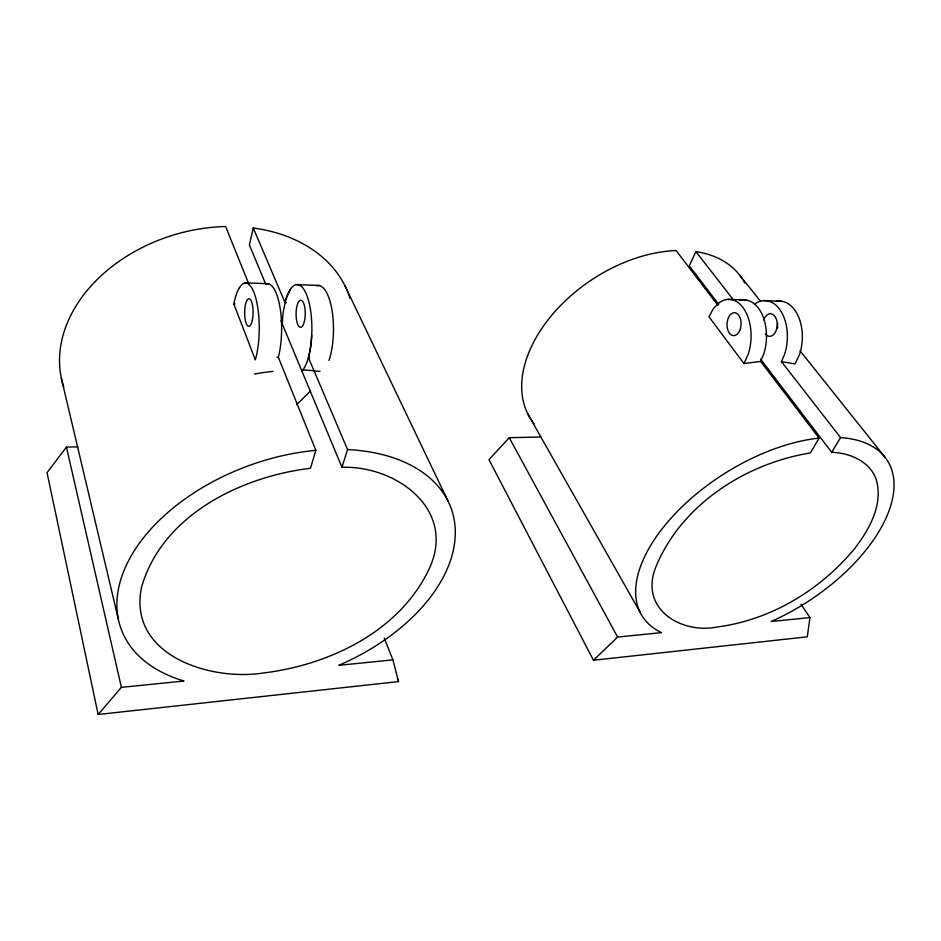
<?xml version="1.0" encoding="UTF-8"?>
<svg xmlns="http://www.w3.org/2000/svg" width="941" height="941" viewBox="0 0 941 941"><rect width="100%" height="100%" fill="white"/><g stroke="black" fill="none" stroke-linecap="round" stroke-linejoin="round"><path stroke-width="1.41" d="M800.967 604.193L809.942 617.578L807.307 636.822L593.453 660.241L488.967 459.667L509.257 437.683L540.852 437.012M350.04 298.368A149.89 112.238 -16.6 0 0 253.282 227.993L249.377 244.954L265.75 284.276M265.68 284.1A45.133 14.291 -89.8 0 1 279.9 306.872A45.133 14.291 -89.8 0 1 278.336 357.274L315.835 450.327L310.506 468.265C240.837 476.652 162.24 515.127 141.538 587.184C127.388 655.312 210.455 681.496 263.551 672.956C329.973 664.899 400.807 630.846 429.825 567.411C456.079 508.799 395.596 465.442 341.959 467.312L280.994 320.881M341.959 467.312L347.558 449.563L308.401 357.533A44.427 14.915 -89.7 0 0 311.706 335.666A44.768 15.021 -89.7 0 0 305.907 293.157A44.768 15.021 -89.7 0 0 290.51 289.075L285.876 299.297L283.335 311.224A37.417 12.504 -89.6 0 0 282.382 324.21M744.754 283.076A126.894 82.408 -34 0 0 695.893 251.612L689.283 265.821L718.665 304.284M743.978 363.567L748.342 353.898A38.146 23.254 -87.8 0 0 750.683 342.842A37.969 23.16 -87.8 0 0 742.414 306.801A37.969 23.16 -87.8 0 0 718.783 303.037L713.29 308.789L708.949 316.788L743.978 363.567L760.634 361.415L763.727 354.075A37.911 23.478 -87.7 0 0 766.092 343.1A37.734 23.372 -87.7 0 0 739.755 300.52M809.942 617.578L771.197 621.507A145.161 76.374 -32.4 0 0 888.692 511.633A145.161 76.374 -32.4 0 0 840.56 437.589L781.442 361.591L784.582 354.322A37.581 23.772 -87.5 0 0 786.982 343.441A37.417 23.666 -87.5 0 0 778.56 307.93A37.417 23.666 -87.5 0 0 754.423 304.202M760.634 361.415L819.105 438.106L810.366 452.974C745.354 463.407 680.755 505.164 655.606 567.623C639.409 608.733 680.955 634.457 717.595 626.929C770.832 619.954 820.105 590.113 854.228 549.109C868.39 530.724 881.976 507.458 877.212 483.356C873.025 462.866 850.899 452.75 831.715 452.327L760.493 359.074M831.715 452.327L840.56 437.589M77.974 446.857L66.446 447.093L47.05 472.664L98.135 714.49L398.514 681.59L392.903 659.853L384.222 638.057M310.577 390.88L296.709 404.63M98.135 714.49L121.389 687.365L184.06 681.013A175.696 109.474 -20.1 0 1 131.046 556.131A175.696 109.474 -20.1 0 1 315.835 450.327M593.453 660.241L617.614 637.069L661.499 632.623A145.161 76.374 -32.4 0 1 664.428 525.937A145.161 76.374 -32.4 0 1 819.105 438.106M239.52 287.687A45.427 13.762 -89.8 0 1 256.646 301.638A45.427 13.762 -89.8 0 1 255.329 359.862L233.85 304.049L235.074 303.849M392.903 659.853L338.854 665.322A175.696 109.474 -20.1 0 0 455.232 535.605A175.696 109.474 -20.1 0 0 347.558 449.563M277.019 357.357L278.336 357.274M244.742 282.876L268.597 283.688M296.239 284.641L319.481 285.429M727.699 299.403L746.095 300.038M763.527 300.638L781.548 301.249M308.401 357.533L309.636 357.639M781.442 361.591L794.992 363.955L799.509 354.486A37.346 23.972 -87.4 0 0 801.932 343.688A37.181 23.866 -87.4 0 0 776.149 301.449M253.282 227.993L284.994 302.508L286.429 302.673M739.579 275.043L760.646 301.438M800.026 350.77L885.199 457.479M695.893 251.612L733.733 300.261M717.936 305.413L676.108 250.553A126.894 82.408 -34 0 0 550.638 316.611A126.894 82.408 -34 0 0 534.147 423.721M527.783 413.864L640.068 612.215M509.257 437.683L617.614 637.069M345.088 286.029L448.034 501.082M248.906 284.241L225.628 226.51A149.89 112.238 -16.6 0 0 63.753 387.245M397.431 678.861L398.514 681.59M61.33 378.176L118.319 619.084M66.446 447.093L121.389 687.365M777.666 327.939A11.245 7.246 -86.9 0 1 777.737 323.375M763.751 319.893A11.316 7.187 -87 0 1 773.984 315.317A11.316 7.187 -87 0 1 775.737 331.42A11.316 7.187 -87 0 1 765.292 333.937M284.97 302.473A43.698 14.656 -89.7 0 1 290.522 289.134M233.827 304.002A43.945 13.292 -89.8 0 1 239.496 287.499M254.411 374.012A161.723 80.491 -14.5 0 1 273.113 371.342M302.332 369.884A161.664 83.878 -10.2 0 1 320.022 371.448M316.329 285.899A44.286 15.456 -89.6 0 1 331.938 309.848A44.286 15.456 -89.6 0 1 329.009 360.415M311.671 335.655A43.533 14.621 -89.7 0 1 301.861 371.119M739.685 330.609A11.48 7.034 -87.3 0 0 734.897 312.73A11.48 7.034 -87.3 0 0 727.569 329.174A11.48 7.034 -87.3 0 0 739.685 330.609M252.329 320.163A13.797 4.211 -89.6 0 0 249.212 298.744A13.797 4.211 -89.6 0 0 245.06 318.646A13.797 4.211 -89.6 0 0 252.329 320.163M304.402 321.281A13.55 4.576 -89.4 0 0 301.073 300.238A13.55 4.576 -89.4 0 0 296.497 319.775A13.55 4.576 -89.4 0 0 304.402 321.281"/></g></svg>
